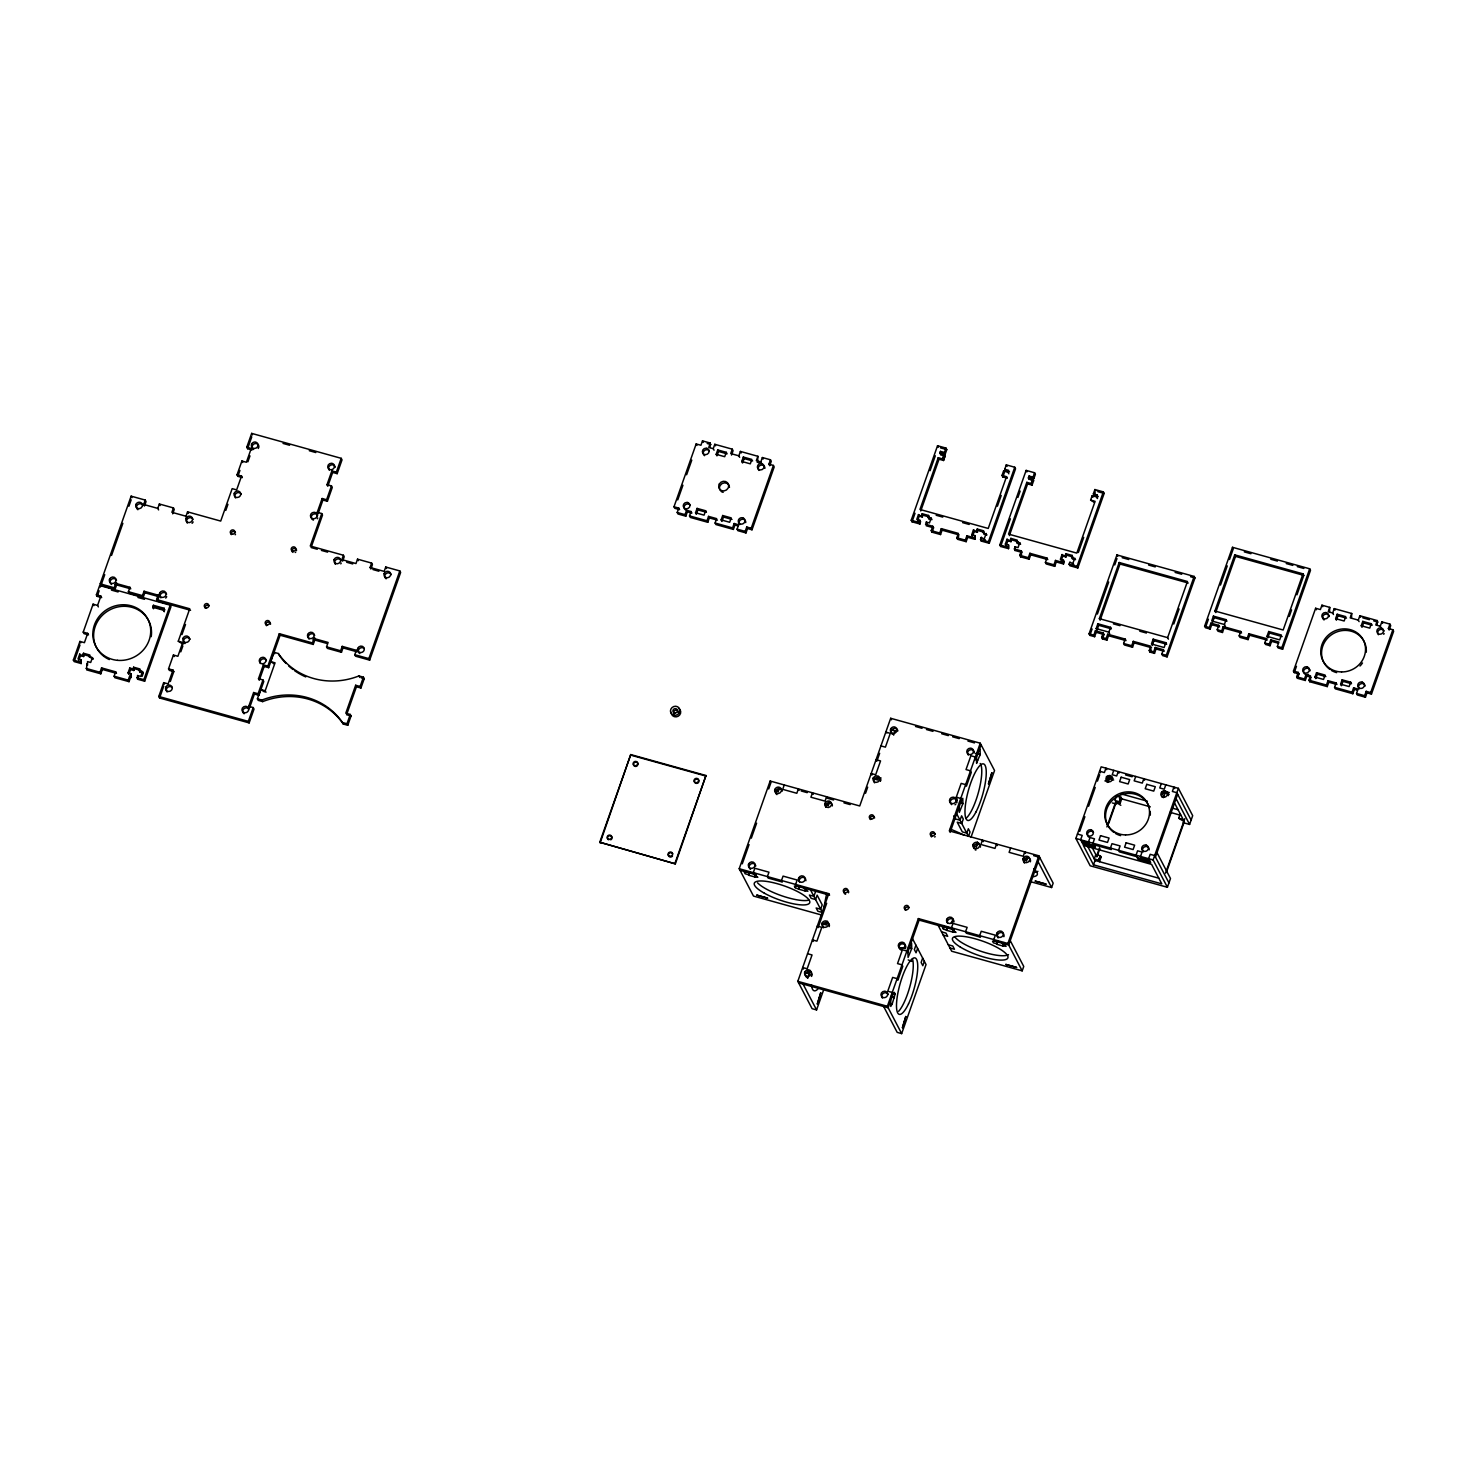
<?xml version="1.0" encoding="UTF-8"?>
<svg xmlns="http://www.w3.org/2000/svg" width="1467" height="1467" viewBox="0 0 1467 1467"><rect width="100%" height="100%" fill="white"/><g stroke="black" fill="none" stroke-linecap="round" stroke-linejoin="round"><path stroke-width="1.5" d="M956.759 802.889L956.961 802.064A3.411 3.172 -27.6 0 0 954.797 798.837L953.935 798.69A3.411 3.172 -27.6 0 0 951.661 804.649M1003.886 936.679L1004.088 935.854A3.411 3.172 -27.6 0 0 997.597 934.754L997.413 935.579A3.411 3.172 -27.6 0 0 998.147 937.908M1030.311 861.826L1030.494 861.074A3.411 3.172 -27.6 0 0 1028.33 857.865L1027.487 857.718A3.411 3.172 -27.6 0 0 1024.003 859.974L1023.801 860.817A3.411 3.172 -27.6 0 0 1024.553 863.128M1008.838 473.823L1008.049 472.301L1003.575 471.054L1002.016 475.436L1006.509 476.683L988.226 528.45L919.956 509.452L938.238 457.686L939.027 459.208L943.464 460.455L942.713 458.933L944.216 454.55L939.779 453.303L940.457 451.378L944.455 452.478L945.243 454L946.783 449.617L945.995 448.095L937.541 445.748L911.209 520.272L912.016 521.794L919.956 524.012L919.937 520.29L916.765 519.41L918.47 514.587L922.431 516.989L922.248 513.725L921.643 515.467M1073.844 564.428L1069.865 562.026L1069.095 564.208L1069.883 565.73L1077.823 567.949L1104.156 493.407L1103.349 491.885L1094.895 489.538L1093.337 493.921L1097.334 495.021L1097.444 498.487L1096.638 496.965L1092.163 495.718L1090.623 500.1L1095.097 501.347L1076.815 553.114L1008.544 534.116L1026.827 482.35L1027.615 483.872L1032.071 485.1L1031.301 483.597L1032.823 479.196L1028.385 477.967L1029.064 476.023L1033.043 477.142L1033.832 478.664L1035.39 474.281L1034.583 472.759L1026.13 470.394L999.816 544.935L1000.604 546.457L1008.544 548.658L1008.526 544.954L1005.353 544.074L1007.059 539.233L1011.02 541.635L1010.855 538.371L1010.231 540.113M82.886 654.997L83.491 653.255L83.674 656.519L79.713 654.117L78.008 658.94L81.18 659.838L81.198 663.542L74.139 661.58L73.35 660.058L79.933 641.427L84.408 642.674L87.69 633.359L83.216 632.112L93.081 604.166L97.574 605.413L98.362 606.916M96.382 594.85L100.856 596.097L101.645 597.601L97.17 596.354L96.382 594.85L99.664 585.516L170.19 605.156L170.979 606.678L144.665 681.201L137.623 679.239L137.605 675.535L140.777 676.415L142.482 671.574L139.31 670.694L139.915 668.952L133.57 667.192L133.754 670.456L133.57 667.192M115.068 589.294L114.279 587.772L115.82 583.389L116.627 584.911L115.068 589.294L100.966 585.37L100.178 583.848L131.131 496.158L145.233 500.082L146.04 501.604L144.481 505.987L143.693 504.465L145.233 500.082M74.872 659.508L79.988 645.022M97.17 596.354L99.151 590.779M100.966 585.37L104.744 574.661M111.547 555.425L122.861 523.334M128.913 506.225L131.168 499.807M97.574 605.413L100.856 596.097M78.796 660.462L80.502 655.639L79.713 654.117M81.198 663.542L81.18 659.838M87.543 665.303L87.525 661.599L90.697 662.479L92.403 657.638L89.23 656.758L89.854 655.015L83.491 653.255M100.801 673.811L100.013 672.289L101.553 667.907L102.36 669.429L100.801 673.811L86.7 669.887L86.755 663.781M143.289 597.142L142.482 595.62L144.041 591.238L144.83 592.76L143.289 597.142L129.188 593.218L128.381 591.696L129.94 587.313L115.82 583.389M158.601 509.911L157.794 508.389L159.353 504.006L173.454 507.93L174.243 509.452L172.703 513.835M173.454 507.93L171.896 512.313L186.016 516.237L186.804 517.759M129.023 681.66L128.216 680.138L129.774 675.755L130.563 677.277L129.023 681.66L114.903 677.736L114.114 676.214L115.673 671.831L101.553 667.907M129.774 668.053L130.581 669.575L128.876 674.398L128.069 672.876L129.774 668.053L132.965 668.934M152.733 607.228L153.412 605.303L164.176 608.292L164.286 611.739L163.479 610.217L152.733 607.228L153.522 608.75L153.412 605.303M190.545 610.29L157.391 601.067L156.602 599.545L158.143 595.162L144.041 591.238M186.016 516.237L187.556 511.855L220.71 521.078L232.171 488.639L236.645 489.886L241.523 476.078L237.031 474.831L241.908 461.005L246.401 462.252L251.26 448.444L246.786 447.197L251.664 433.388L341.224 458.327L342.031 459.849L337.153 473.658L332.679 472.411L331.872 470.889L326.994 484.697L327.801 486.219L332.679 472.411M131.241 673.756L131.278 677.479L131.241 673.756L128.069 672.876M157.391 601.067L158.931 596.684L158.143 595.162M137.623 679.239L137.605 675.535M142.134 676.324L143.271 673.096L140.099 672.216L140.722 670.474L134.359 668.714M163.479 610.217L164.176 608.292M144.665 681.201L143.876 679.679L170.19 605.156M267.856 666.146L279.317 633.689L280.105 635.211L268.644 667.668L267.856 666.146L263.363 664.899L258.504 678.708L262.978 679.955L263.767 681.477L258.889 695.285L258.1 693.763L253.626 692.516L248.748 706.324L253.223 707.571L254.011 709.093L249.133 722.901L159.573 697.98L158.784 696.458L163.662 682.65L168.137 683.897L173.014 670.089L168.54 668.842L173.399 655.034L177.892 656.281L182.77 642.473L178.277 641.226L189.738 608.768L156.602 599.545M159.573 697.98L163.754 686.134M181.945 634.624L185.52 624.484M225.79 510.424L227.935 504.355M241.523 476.078L242.312 477.582L237.837 476.335L239.928 470.43M252.067 449.966L247.593 448.719L251.756 436.891M170.319 681.477L173.803 671.611L173.014 670.089M180.771 651.88L182.862 645.957M247.886 461.812L249.977 455.889M322.135 498.505L322.923 500.027L318.046 513.835L317.257 512.313L322.135 498.505L326.609 499.752L327.398 501.274L332.275 487.466L331.487 485.944L326.994 484.697M253.626 692.516L254.414 694.038L249.537 707.846L248.748 706.324M263.363 664.899L264.17 666.421L259.292 680.23L258.504 678.708M249.133 722.901L248.345 721.379L253.223 707.571M258.1 693.763L262.978 679.955M317.257 512.313L321.731 513.56L310.27 546.017L343.425 555.241L344.213 556.745L342.673 561.127L341.866 559.624L343.425 555.241M326.609 499.752L331.487 485.944M337.153 473.658L336.365 472.136L341.224 458.327M274.347 663.928L270.57 661.58L273.852 652.265L278.327 653.512A69.352 64.786 -27.6 0 0 358.938 675.939L363.431 677.186L364.219 678.708L360.919 688.023L360.13 686.501L355.656 685.254L345.79 713.2L350.265 714.447L351.053 715.969L347.771 725.285L343.296 724.038A69.352 64.786 -27.6 0 0 262.685 701.611L258.21 700.364L257.403 698.842L260.704 689.527L265.179 690.774L265.967 692.296M311.774 545.504L322.52 515.082L321.731 513.56M265.179 690.774L275.044 662.827L270.57 661.58M314.011 638.53L314.8 640.052L313.241 644.435L312.453 642.913L314.011 638.53L328.113 642.454L326.554 646.837L327.361 648.359L341.463 652.283L343.003 647.901L342.214 646.379L340.674 650.78L341.463 652.283M371.628 563.09L370.087 567.472L370.876 568.994L372.416 564.612L371.628 563.09L357.526 559.165L355.968 563.548L341.866 559.624M370.087 567.472L384.189 571.397L385.729 567.014L399.831 570.938L400.638 572.46L369.666 660.132L355.564 656.207L354.776 654.704L356.316 650.303L342.214 646.379M355.656 685.254L356.444 686.776L346.579 714.722L351.053 715.969M369.666 660.132L368.877 658.628L399.831 570.938M347.771 725.285L346.982 723.763L350.265 714.447M360.13 686.501L363.431 677.186M673.995 506.775L678.763 508.095L679.551 509.617L674.783 508.297L673.995 506.775L696.165 443.933L700.933 445.271L702.491 440.889L710.303 443.052L710.065 447.508M677.736 499.917L682.925 485.247M686.611 474.776L691.782 460.125M685.822 516.182L685.034 514.66L686.574 510.278L687.363 511.8L685.822 516.182L678.011 514L677.204 512.478L678.763 508.095M710.303 443.052L708.763 447.453L713.237 448.682L714.044 450.204M707.791 522.289L707.002 520.767L708.543 516.384L709.331 517.906L707.791 522.289L690.297 517.429L689.508 515.907L691.049 511.525L686.574 510.278M713.237 448.682L714.796 444.299L732.271 449.177L733.078 450.699L731.52 455.082M697.87 509.911L696.33 514.294L695.541 512.772L697.082 508.389L705.609 510.754L706.416 512.276L697.87 509.911L697.082 508.389M718.518 451.451L716.96 455.834L716.171 454.33L717.711 449.929L726.257 452.313L727.045 453.835L718.518 451.451L717.711 449.929M705.609 510.754L704.068 515.137L695.541 512.772M726.257 452.313L724.698 456.695L716.171 454.33M732.271 449.177L730.731 453.56L738.836 455.815L739.643 457.337M599.765 842.26L630.737 754.57L705.975 775.511L675.352 863.861L599.765 842.26L675.352 863.861M600.131 842.92L630.737 754.57M733.39 529.422L732.601 527.9L734.142 523.517L734.949 525.039L733.39 529.422L715.896 524.544L715.107 523.022L716.648 518.64L708.543 516.384M738.836 455.815L740.395 451.433L757.889 456.292L757.65 460.748M721.141 519.886L722.681 515.504L731.208 517.888L729.667 522.27L721.141 519.886L721.929 521.408L723.469 517.026L722.681 515.504M741.77 461.445L743.329 457.062L751.856 459.428L750.297 463.829L741.77 461.445L742.559 462.967L744.117 458.584L743.329 457.062M757.889 456.292L756.33 460.675L760.805 461.922L761.611 463.444M745.988 532.924L745.181 531.402L746.74 527.02L747.528 528.542L745.988 532.924L737.864 530.669L737.076 529.147L738.616 524.764L734.142 523.517M760.805 461.922L762.363 457.539L770.468 459.794L771.257 461.316L769.717 465.699L768.928 464.177L770.468 459.794M773.402 465.424L774.191 466.946L752.003 529.789L751.214 528.267L773.402 465.424L768.928 464.177M675.003 863.183L705.975 775.511M821.813 915.078L753.488 896.062L739.203 868.721L770.157 781.031L859.735 805.97L890.689 718.28L980.249 743.201L994.553 770.542L970.934 837.437M742.265 863.825L749.05 844.589M751.324 838.17L756.605 823.189M768.69 788.971L770.964 782.553L770.157 781.031M756.018 874.094L754.973 877.009L748.628 875.249L749.344 871.71M779.087 789.026L778.042 791.942L778.757 788.421M748.628 875.249L749.674 872.315M784.258 784.955L782.718 789.356L796.819 793.28L798.378 788.898L799.167 790.401M754.973 877.009L755.688 873.488M912.016 521.794L915.023 513.285M930.06 470.687L935.323 455.779M920.744 510.974L939.027 459.208M940.457 451.378L940.585 454.825L945.06 456.072L943.501 460.455L942.676 458.933L938.238 457.686M918.47 514.587L919.259 516.091L917.553 520.932L920.726 521.812M919.956 524.012L919.937 520.29M944.455 452.478L945.995 448.095M942.676 458.933L944.216 454.55L945.023 456.054L943.464 460.455M826.581 796.746L825.041 801.129L810.921 797.204L812.48 792.822L813.268 794.325M806.08 888.03L805.053 890.946L798.708 889.185L795.224 887.7L796.251 884.766M940.549 534.556L939.742 533.034L941.301 528.652L942.089 530.174L940.549 534.556L932.003 532.173L933.562 527.79L926.3 525.773L926.282 522.069L929.455 522.949L931.16 518.108L927.988 517.228L928.611 515.485L922.248 513.725M798.396 888.58L799.423 885.646M829.662 801.495L828.122 805.878L828.837 802.357M931.16 518.108L931.948 519.63L928.776 518.75L928.611 515.485M798.708 889.185L799.735 886.251M932.003 532.173L931.215 530.651L932.755 526.268L925.512 524.251M815.432 891.936L813.892 896.319L809.417 895.072L811.104 898.299L815.579 899.546L817.137 895.163L822.198 904.846L820.64 909.228L816.165 908L817.852 911.227L822.327 912.456L810.518 889.864M823.427 990.5L816.569 1009.919L812.095 1008.673L797.81 981.331L828.763 893.66L739.203 868.721M818.824 925.585L826.691 903.287M865.53 793.28L867.675 787.192M877.559 759.246L879.65 753.341M886.857 732.913L885.811 732.088L890.286 733.335L885.408 747.143L880.933 745.896M966.148 541.671L965.341 540.149L966.9 535.767L967.688 537.289L966.148 541.671L957.603 539.306L956.814 537.784L958.373 533.401L941.301 528.652M957.603 539.306L958.648 536.372M807.95 970.292L808.097 971.741M807.84 978.159L810.077 970.31M822.125 923.752L826.599 924.999L827.388 921.294M873.323 778.757L877.798 780.004L878.586 776.3M893.641 735.132L895.108 730.988L891.808 729.557M973.465 529.88L974.253 531.402L972.548 536.244L971.759 534.721L973.465 529.88L977.425 532.283L977.242 529.019L976.637 530.761M974.932 535.602L974.95 539.306L974.932 535.602L971.759 534.721M1009.534 471.897L1005.537 470.779L1004.748 469.257L1006.289 464.874L1014.761 467.24L1015.549 468.762L989.235 543.285L981.295 541.085L980.506 539.563L981.276 537.362L985.237 539.764M982.982 532.539L986.943 534.942L983.77 534.061L983.605 530.797L977.242 529.019M1006.509 476.683L1007.297 478.205L1002.823 476.958L1004.363 472.576L1003.575 471.054M981.295 541.085L981.276 537.362M984.449 538.242L986.154 533.42M1008.049 472.301L1008.728 470.375L1004.748 469.257M997.395 506.243L1001.209 495.461M989.235 543.285L988.446 541.763L1014.761 467.24M1000.604 546.457L1010.378 518.768M1017.896 497.478L1020.152 491.078M1009.351 535.62L1027.615 483.872M1029.064 476.023L1029.174 479.489L1028.385 477.967M1007.059 539.233L1007.847 540.755L1006.142 545.596L1005.353 544.074M1008.544 548.658L1008.526 544.954M1033.043 477.142L1034.583 472.759M1031.264 483.578L1032.823 479.196L1033.612 480.718L1032.071 485.1L1031.264 483.578L1026.827 482.35M1014.1 548.915L1021.362 550.932L1022.151 552.454L1014.889 550.437L1014.871 546.714L1018.043 547.594L1019.748 542.772L1016.576 541.891L1017.199 540.149L1010.855 538.371M1014.889 550.437L1014.871 546.714M1019.748 542.772L1020.555 544.294L1017.383 543.395L1017.988 541.653L1011.643 539.893M1029.137 559.202L1028.349 557.68L1029.889 553.297L1030.678 554.819L1029.137 559.202L1020.61 556.837L1019.803 555.315L1021.362 550.932M1020.61 556.837L1021.637 553.903M957.217 800.157L956.282 797.186L961.16 783.378L965.634 784.625L966.423 786.147L971.301 772.339L970.512 770.817L966.019 769.57L970.897 755.762L975.39 757.009L976.178 758.531L981.056 744.723M912.547 938.733L926.044 964.553L901.655 1033.612L887.37 1006.27L918.342 918.58L1007.902 943.501L1022.187 970.842L1023.746 966.46L1010.25 940.64M980.249 743.201L949.296 830.89L1038.856 855.811L1053.159 883.152L1051.601 887.535L1029.559 881.41M918.342 918.58L919.131 920.102L907.67 952.541L906.881 951.019L902.388 949.791L897.529 963.599L902.003 964.846L902.792 966.35L897.914 980.158L897.126 978.654L892.651 977.407L887.773 991.215L892.248 992.462L893.036 993.966L888.158 1007.774L798.598 982.853M950.084 832.412L961.545 799.955L960.757 798.433L956.282 797.186M1054.736 566.335L1053.948 564.813L1055.488 560.431L1056.277 561.953L1054.736 566.335L1046.209 563.951L1045.403 562.429L1046.961 558.047L1029.889 553.297M889.204 1003.08L892.193 1003.923L895.163 993.984L894.283 992.315L892.798 994.663M907.908 951.863L908.091 957.401L911.704 948.672L911.594 943.299L910.108 945.647M959.106 806.868L959.29 812.406L962.884 803.678L962.792 798.305L961.307 800.652M974.711 759.448L977.7 760.273L976.6 763.39L976.417 757.834M977.7 760.273L980.194 754.661L980.103 749.27L978.617 751.617M915.921 945.188L914.363 949.571L916.05 952.798L917.608 948.416M1065.225 555.425L1065.849 553.682L1066.014 556.947L1062.053 554.544L1060.348 559.367L1063.52 560.247L1063.538 563.97L1056.277 561.953M1062.053 554.544L1062.841 556.066L1061.136 560.889L1064.308 561.769M922.67 958.098L921.129 962.48L922.816 965.708L924.357 961.325M1063.538 563.97L1063.52 560.247M1071.57 557.185L1075.549 559.587L1072.377 558.707L1072.194 555.443L1065.849 553.682M1098.123 496.543L1094.144 495.443L1095.171 492.509M1072.377 558.707L1072.194 555.443M954.192 929.234L953.165 932.168L946.802 930.39L943.318 928.904L944.345 925.989M1073.037 562.906L1074.743 558.065M1096.638 496.965L1097.334 495.021M1078.373 552.472L1083.71 537.38M946.49 929.785L947.517 926.869M977.774 842.7L976.215 847.101L977.462 842.113M946.802 930.39L947.847 927.474M1077.823 567.949L1077.035 566.427L1103.349 491.885M953.165 932.168L953.88 928.629M1010.653 847.963L1009.113 852.345L1023.214 856.27L1024.755 851.887L1025.543 853.409M1094.639 636.696L1093.832 635.174L1095.391 630.792L1096.179 632.314L1094.639 636.696L1089.871 635.376L1089.064 633.854L1116.937 554.929L1194.156 576.421L1194.963 577.943L1167.09 656.868L1162.616 655.621L1161.827 654.099L1163.368 649.716L1155.263 647.46L1153.704 651.843L1154.511 653.365L1156.051 648.982L1155.263 647.46M1089.871 635.376L1092.126 628.976M1097.389 614.05L1108.685 582.051M1114.718 564.997L1116.974 558.597M1119.193 562.503L1119.981 564.025L1100.158 620.174L1099.351 618.652L1119.193 562.503L1187.445 581.5L1167.622 637.65L1168.429 639.172M1098.655 625.29L1096.949 630.132L1096.161 628.61L1097.866 623.768L1110.556 627.308L1111.363 628.83L1098.655 625.29L1097.866 623.768M1106.925 640.125L1106.136 638.603L1107.695 634.221L1108.484 635.743L1106.925 640.125L1102.451 638.878L1101.662 637.356L1103.202 632.974L1095.391 630.792M1102.451 638.878L1104.009 634.496L1103.202 632.974M1004.253 943.171L1003.226 946.105L996.882 944.326L997.597 940.805M1027.322 858.103L1026.295 861.019L1027.01 857.498M996.882 944.326L997.908 941.411M1109.657 633.652L1108.85 632.149L1110.556 627.308M1003.226 946.105L1003.941 942.566M1007.902 943.501L1038.856 855.811M1132.542 647.24L1131.735 645.737L1133.294 641.354L1134.083 642.858L1132.542 647.24L1124.419 644.985L1123.63 643.481L1125.171 639.08L1107.695 634.221M1157.005 852.694L1170.501 878.513L1167.402 887.278L1090.183 865.787L1075.879 838.446L1101.167 766.838L1178.386 788.329L1192.689 815.67L1189.59 824.436L1183.246 822.675M1079.712 831.386L1084.883 816.734M1088.587 806.263L1095.226 787.412M1097.444 781.122L1099.663 774.851M1154.511 653.365L1150.018 652.118L1149.229 650.596L1150.77 646.213L1133.294 641.354M1153.154 639.154L1151.448 643.995L1164.138 647.534L1165.843 642.693L1153.154 639.154L1153.942 640.676L1166.65 644.215L1165.843 642.693M1152.237 645.517L1153.942 640.676M1150.018 652.118L1151.063 649.203M1082.719 843.727L1081.839 842.058L1094.529 845.579L1095.409 847.248L1082.719 843.727L1083.746 840.793M1107.842 776.428L1107.2 780.096L1108.227 777.18M1108.08 781.783L1109.62 777.4L1108.08 781.783A3.411 3.172 -27.6 0 1 1109.51 775.475L1110.372 775.621A3.411 3.172 -27.6 0 1 1108.85 781.929L1104.908 780.884M1113.746 770.34L1112.206 774.741L1116.68 775.97L1118.239 771.587L1119.028 773.109M1173.765 624.043L1179.101 608.933M1095.812 854.546L1094.272 858.947L1098.71 860.175L1099.535 861.697L1101.039 857.315L1100.287 855.793L1095.812 854.546L1091.65 846.587M1167.09 656.868L1166.302 655.346L1194.156 576.421M1093.502 864.833L1083.343 845.395L1151.613 864.393L1161.772 883.849L1093.502 864.833L1095.06 860.451L1158.93 878.238M1096.546 856.27L1099.498 847.889M1106.888 826.948L1115.764 801.807M1096.894 856.93L1099.847 848.568M1108.722 823.427L1115.378 804.576M1100.287 855.793L1098.71 860.175L1100.287 855.793L1101.039 857.315M1120.935 797.351L1119.339 801.734L1120.183 803.256L1121.687 798.855L1120.935 797.351L1116.442 796.104L1114.902 800.487L1119.339 801.734L1120.935 797.351L1121.687 798.855M1135.715 776.465L1134.174 780.847L1142.28 783.103L1143.838 778.72L1144.627 780.242M1210.183 629.05L1209.376 627.546L1210.935 623.145L1211.724 624.667L1210.183 629.05L1205.416 627.729L1204.609 626.207L1232.482 547.301L1309.701 568.793L1310.508 570.296L1282.635 649.221L1278.16 647.974L1277.354 646.452L1278.912 642.069L1270.807 639.814L1269.248 644.196L1270.037 645.718L1271.596 641.336L1270.807 639.814M1206.167 625.602L1208.423 619.202M1220.471 585.076L1227.256 565.877M1229.511 559.477L1233.27 548.805L1232.482 547.301M1234.737 554.856L1235.526 556.378L1215.703 612.528L1214.896 611.005L1234.737 554.856L1302.989 573.854L1303.796 575.376L1296.938 594.813M1213.411 616.122L1214.199 617.644L1226.907 621.183L1226.1 619.661L1213.411 616.122L1211.705 620.963L1224.395 624.502L1225.202 626.006M1212.494 622.485L1214.199 617.644M1161.314 783.58L1159.774 787.962L1164.248 789.209L1165.807 784.827M1222.469 632.479L1221.681 630.957L1223.24 626.574L1224.028 628.096L1222.469 632.479L1217.995 631.232L1217.207 629.71L1218.747 625.327L1210.935 623.145M1163.753 791.025L1161.791 794.656M1163.001 797.094A3.411 3.172 -27.6 0 1 1164.505 790.786L1165.366 790.933A3.411 3.172 -27.6 0 1 1163.844 797.241L1164.615 792.693L1169.162 794.472M1163.386 797.681L1164.926 793.299M1224.395 624.502L1226.1 619.661M1167.402 887.278L1153.117 859.937L1178.386 788.329M1155.446 857.076L1177.634 794.234M1248.069 639.612L1247.28 638.09L1248.839 633.707L1249.627 635.229L1248.069 639.612L1239.963 637.356L1239.175 635.834L1240.715 631.452L1223.24 626.574M1184.309 821.685L1178.698 818.238L1180.238 813.855M1165.55 873.177L1184.768 818.714M1166.632 871.746L1184.382 821.483M1266.993 636.348L1268.698 631.507L1281.388 635.046L1279.682 639.887L1266.993 636.348L1267.781 637.87L1269.487 633.029L1268.698 631.507M1270.037 645.718L1265.563 644.471L1264.774 642.949L1266.314 638.567L1248.839 633.707M1302.989 573.854L1283.167 630.003L1214.896 611.005M1289.31 616.397L1291.583 609.924M1282.635 649.221L1281.846 647.699L1309.701 568.793M1305.282 680.486L1304.493 678.964L1306.033 674.582L1306.822 676.104L1305.282 680.486L1297.451 678.304L1299.01 673.921L1294.242 672.601L1293.454 671.079L1315.624 608.255L1320.392 609.575L1321.95 605.193L1329.762 607.375L1329.524 611.812M1294.242 672.601L1296.461 666.311M1297.451 678.304L1296.663 676.782L1298.222 672.399L1293.454 671.079M1329.762 607.375L1328.222 611.757L1332.696 613.004L1333.485 614.508M1327.25 686.593L1326.461 685.071L1328.002 680.688L1328.79 682.21L1327.25 686.593L1309.756 681.733L1308.967 680.211L1310.508 675.829L1306.033 674.582M1332.696 613.004L1334.255 608.622L1351.73 613.481L1351.492 617.919M1309.756 681.733L1310.783 678.799M1314.982 677.076L1316.541 672.693L1325.068 675.058L1323.527 679.441L1314.982 677.076L1315.789 678.598L1317.329 674.215L1316.541 672.693M1335.63 618.634L1337.171 614.251L1345.716 616.617L1344.157 620.999L1335.63 618.634L1336.419 620.156L1337.977 615.755L1337.171 614.251M1351.73 613.481L1350.19 617.864L1358.295 620.119L1359.084 621.641M1352.849 693.726L1352.061 692.204L1353.601 687.821L1354.389 689.343L1352.849 693.726L1335.355 688.848L1334.567 687.345L1336.107 682.944L1328.002 680.688M1358.295 620.119L1359.854 615.737L1377.33 620.596L1377.091 625.052M1342.928 681.33L1341.388 685.712L1340.6 684.19L1342.14 679.808L1350.667 682.192L1351.474 683.714L1342.928 681.33L1342.14 679.808M1363.577 622.888L1362.018 627.271L1361.229 625.749L1362.77 621.366L1371.315 623.75L1372.103 625.254L1363.577 622.888L1362.77 621.366M1350.667 682.192L1349.127 686.574L1340.6 684.19M1371.315 623.75L1369.756 628.133L1361.229 625.749M1377.33 620.596L1375.789 624.997L1380.264 626.244L1381.052 627.748M1365.447 697.228L1364.64 695.706L1366.199 691.324L1366.987 692.846L1365.447 697.228L1357.323 694.973L1356.535 693.451L1358.075 689.068L1353.601 687.821M1380.264 626.244L1381.822 621.843L1389.927 624.117L1390.716 625.62L1389.176 630.003L1388.369 628.499L1389.927 624.117M1392.861 629.746L1393.65 631.25L1371.462 694.093L1370.673 692.571L1392.861 629.746L1388.369 628.499M940.439 447.857L946.783 449.617M1097.793 491.647L1104.156 493.407M941.264 452.9L945.243 454M1029.852 477.545L1033.832 478.664M1030.659 479.892L1033.648 480.736M1094.4 502.447L1090.623 500.1M1244.309 551.885L1250.929 553.719M1270.789 559.257L1277.409 561.091M1286.229 563.548L1292.849 565.4M1297.268 566.61L1303.888 568.462M1235.526 556.378L1303.796 575.376M1362.825 617.864L1369.389 619.697M1373.754 620.908L1378.136 622.118M1337.977 615.755L1346.504 618.139M1122.145 557.68L1128.765 559.532M1148.624 565.052L1155.244 566.904M1175.104 572.423L1181.724 574.257M1190.544 576.714L1194.963 577.943M707.186 443.492L711.11 444.574M744.117 458.584L752.644 460.95M757.119 462.197L760.108 463.04M1119.981 564.025L1188.252 583.022M936.166 515.265L942.768 517.099M962.59 522.619L969.192 524.452M923.055 515.247L929.4 517.007M978.049 530.541L984.394 532.301M1066.637 555.204L1072.982 556.965M919.259 516.091L922.431 516.989M974.253 531.402L977.425 532.283M1007.847 540.755L1011.02 541.635M1062.841 556.066L1066.014 556.947M911.209 520.272L919.167 522.49M966.9 535.767L974.161 537.784M980.506 539.563L988.446 541.763M999.816 544.935L1007.756 547.136M1055.488 560.431L1062.75 562.448M1069.095 564.208L1077.035 566.427M942.089 530.174L959.161 534.923M967.688 537.289L974.95 539.306M1030.678 554.819L1047.75 559.569L1046.961 558.047M931.215 530.651L939.742 533.034M956.814 537.784L965.341 540.149M1019.803 555.315L1028.349 557.68M1045.403 562.429L1053.948 564.813M1269.487 633.029L1282.176 636.568M1211.724 624.667L1219.554 626.849L1218.747 625.327M1224.028 628.096L1241.522 632.955L1240.715 631.452M1249.627 635.229L1267.121 640.089L1266.314 638.567M1271.596 641.336L1277.684 643.023M1204.609 626.207L1209.376 627.546M1217.207 629.71L1221.681 630.957M1239.175 635.834L1247.28 638.09M1264.774 642.949L1269.248 644.196M1277.354 646.452L1281.846 647.699M1317.329 674.215L1325.875 676.58M1366.199 691.324L1370.673 692.571M1306.822 676.104L1311.315 677.351M1328.79 682.21L1336.914 684.466L1336.107 682.944M1354.389 689.343L1357.378 690.168M1366.987 692.846L1371.462 694.093M1099.351 618.652L1167.622 637.65M1113.361 623.842L1119.981 625.675M1139.786 631.195L1146.405 633.029M723.469 517.026L732.015 519.41M1296.663 676.782L1304.493 678.964M1308.967 680.211L1326.461 685.071M1334.567 687.345L1352.061 692.204M1356.535 693.451L1364.64 695.706M746.74 527.02L751.214 528.267M687.363 511.8L691.856 513.047L691.049 511.525M709.331 517.906L717.455 520.162M734.949 525.039L737.919 525.864M747.528 528.542L752.003 529.789M1096.161 628.61L1108.85 632.149M677.204 512.478L685.034 514.66M689.508 515.907L707.002 520.767M715.107 523.022L732.601 527.9M737.076 529.147L745.181 531.402M1096.179 632.314L1104.009 634.496M1108.484 635.743L1125.978 640.602L1125.171 639.08M1134.083 642.858L1151.577 647.736M1156.051 648.982L1164.156 651.238L1163.368 649.716M1089.064 633.854L1093.832 635.174M1101.662 637.356L1106.136 638.603M1123.63 643.481L1131.735 645.737M1149.229 650.596L1153.704 651.843M1161.827 654.099L1166.302 655.346M283.039 443.419L289.604 445.253M309.262 450.717L315.808 452.551M331.872 470.889L336.365 472.136M322.923 500.027L327.398 501.274M311.059 547.521L317.275 549.263M321.42 550.418L327.636 552.142M1125.592 774.943L1132.139 776.758M143.693 504.465L157.794 508.389M346.689 562.264L352.74 563.933M372.893 569.544L378.926 571.231M1165.091 791.391L1169.327 792.583M1106.448 776.501L1112.793 778.28M1161.736 791.887L1168.08 793.665M1109.272 778.794L1113.673 780.022M915.518 726.477L922.065 728.31M926.429 729.521L932.994 731.355M941.722 733.775L948.287 735.609M952.651 736.819L959.198 738.635M967.945 741.073L974.491 742.907M976.894 753.231L979.883 754.056M890.634 729.741L895.108 730.988M975.72 753.415L980.194 754.661M1120.99 793.849L1147.414 801.202M1171.638 807.95L1178.258 809.784M1119.449 798.231L1150.275 806.813M1170.098 812.333L1181.1 815.395M1178.698 818.238L1183.172 819.485L1174.829 803.549M1120.183 803.256L1115.69 802.009L1120.825 805.31M1112.353 802.962L1116.589 804.136M1077.438 834.063L1082.206 835.383L1080.647 839.766L1081.436 841.288L1089.266 843.47L1088.477 841.948L1090.018 837.565L1094.492 838.812L1092.952 843.195L1093.74 844.717L1111.234 849.576L1110.446 848.054L1111.986 843.672L1120.091 845.927L1118.551 850.31L1119.339 851.832L1136.833 856.71L1136.045 855.188L1137.585 850.805L1142.059 852.052L1140.519 856.435L1141.308 857.957L1149.431 860.212L1148.624 858.69L1150.183 854.307L1154.657 855.554L1168.942 882.896M873.012 778.152L877.486 779.399M959.583 802.247L962.572 803.091M959.913 802.852L962.884 803.678M1075.879 838.446L1153.117 859.937M116.627 584.911L130.728 588.835L129.94 587.313M144.83 592.76L158.931 596.684M314.8 640.052L326.884 643.426M343.003 647.901L357.104 651.825L356.316 650.303M100.178 583.848L114.279 587.772M128.381 591.696L142.482 595.62M279.317 633.689L312.453 642.913M326.554 646.837L340.674 650.78M354.776 654.704L368.877 658.628M280.105 635.211L313.241 644.435M111.474 590.119L118.094 591.953M137.935 597.472L144.536 599.306M154.218 606.825L164.964 609.814M801.184 790.97L807.217 792.657M827.37 798.25L833.586 799.992M843.947 802.871L850.163 804.594M1033.612 855.646L1039.663 857.333L1008.691 945.023L994.589 941.099L993.801 939.577L995.341 935.194L981.24 931.27L979.681 935.653L980.488 937.175L966.386 933.25L965.579 931.728L967.138 927.346L953.037 923.421L951.478 927.804L952.266 929.326L919.131 920.102M1024.003 857.792L1025.103 858.745M774.558 790.456L777.73 791.336M824.637 804.393L827.81 805.273M972.731 845.597L975.903 846.496M1022.811 859.534L1025.983 860.432M361.23 677.882L364.219 678.708M631.085 755.23L706.324 776.171M356.444 686.776L360.919 688.023M182.055 643.573L178.277 641.226M264.17 666.421L268.644 667.668M264.482 691.874L260.704 689.527M173.803 671.611L169.328 670.364L168.54 668.842M254.414 694.038L258.889 695.285M257.403 698.842L261.878 700.089A69.352 64.786 -27.6 0 1 342.489 722.516L346.982 723.763M84.297 654.777L90.642 656.538M80.502 655.639L83.674 656.519M130.581 669.575L133.754 670.456M73.35 660.058L80.41 662.02M136.816 677.717L143.876 679.679M102.36 669.429L116.461 673.353L115.673 671.831M85.911 668.365L100.013 672.289M114.114 676.214L128.216 680.138M158.784 696.458L248.345 721.379M739.991 870.243L754.093 874.167L753.304 872.645L754.845 868.262L768.965 872.187L767.406 876.569L768.195 878.091L782.314 882.015L781.508 880.493L783.066 876.111L797.168 880.035L795.627 884.418L796.416 885.94L829.552 895.163L828.763 893.66M748.317 874.644L745.144 873.764L744.264 872.076L747.051 872.205M754.661 876.404L757.834 877.284L753.396 873.965M952.835 931.563L956.007 932.444L951.57 929.124M996.57 943.721L993.397 942.841L992.517 941.172L995.286 941.301M1002.915 945.5L1006.087 946.38L1001.649 943.061M941.539 931.857L946.013 933.104L947.7 936.331L943.226 935.084M948.287 944.766L952.78 946.013L954.467 949.241L949.974 947.994M1022.187 970.842L951.661 951.221L938.165 925.402M823.299 923.568L826.288 924.393M908.385 947.242L911.374 948.085M908.715 947.847L911.704 948.672M807.547 953.715L812.04 954.962L807.162 968.77L802.687 967.523L803.476 969.045M892.174 993.159L895.163 993.984M808.977 973.41L804.503 972.181L809.289 974.015M891.092 996.276L894.063 997.102M891.404 996.863L894.393 997.707M797.81 981.331L887.37 1006.27M901.655 1033.612L897.181 1032.365L883.684 1006.545M1381.822 621.843L1382.611 623.365M1359.854 615.737L1360.642 617.259M1334.255 608.622L1335.043 610.125M1321.95 605.193L1322.739 606.715M1315.624 608.255L1316.431 609.759M1298.222 672.399L1299.01 673.921M1094.895 489.538L1095.684 491.06M1093.337 493.921L1094.144 495.443M1092.163 495.718L1092.97 497.24M1116.937 554.929L1117.726 556.451M1026.13 470.394L1026.918 471.916M1006.289 464.874L1007.096 466.396M1174.7 788.604L1173.912 787.082L1172.371 791.465L1176.846 792.712L1191.131 820.053M1176.094 798.616L1189.59 824.436M1002.016 475.436L1002.823 476.958M1016.576 541.891L1017.383 543.395M937.541 445.748L938.33 447.27M1106.723 769.698L1105.935 768.176L1104.376 772.559L1099.608 771.22L1100.415 772.742M927.988 517.228L928.776 518.75M932.755 526.268L933.562 527.79M926.282 522.069L927.071 523.572M1086.919 844.9L1095.409 861.129M1038.104 861.716L1051.601 887.535M997.34 845.56L996.551 844.038L994.993 848.421L980.891 844.497L982.45 840.114L983.238 841.636M956.667 813.763L968.477 836.355L970.035 831.972L968.348 828.745L966.79 833.128L962.315 831.881L957.254 822.198L961.729 823.445L963.287 819.063L961.6 815.835L960.041 820.218L955.567 818.971L953.88 815.744M762.363 457.539L763.152 459.061M890.689 718.28L891.478 719.802M740.395 451.433L741.183 452.955M714.796 444.299L715.584 445.821M876.863 761.226L876.056 759.704L880.548 760.951L875.671 774.759L871.178 773.512L871.985 775.034M702.491 440.889L703.28 442.411M696.165 443.933L696.972 445.455M945.225 927.364L942.437 927.236L943.318 928.904M890.597 1000.879L890.781 1006.417L892.193 1003.923M803.458 887.902L807.914 891.221L805.053 890.946M797.113 886.141L794.344 886.013L795.224 887.7M818.109 927.621L817.302 926.099L821.795 927.346L816.917 941.154L812.425 939.907L813.231 941.429M803.072 984.1L816.569 1009.919M385.729 567.014L386.536 568.536M357.526 559.165L358.315 560.669M251.664 433.388L252.452 434.91M246.786 447.197L247.593 448.719M358.938 675.939L359.745 677.461M241.908 461.005L242.715 462.527M237.031 474.831L237.837 476.335M342.489 722.516L343.296 724.038M278.327 653.512L279.133 655.034A69.352 64.786 -27.6 0 0 286.083 663.451M273.852 652.265L274.659 653.787M187.556 511.855L188.344 513.377M159.353 504.006L160.141 505.528M261.878 700.089L262.685 701.611M131.131 496.158L131.938 497.68M182.77 642.473L183.558 643.995M173.399 655.034L174.206 656.556M163.662 682.65L164.451 684.172M99.664 585.516L100.453 587.038M142.482 671.574L143.271 673.096M139.31 670.694L140.099 672.216M93.081 604.166L93.888 605.669M87.69 633.359L88.497 634.881L84.004 633.634L83.216 632.112M92.403 657.638L93.191 659.16L89.23 656.758M79.933 641.427L80.722 642.949M678.598 708.378A4.804 4.493 -27.6 0 1 678.102 716.281A4.804 4.493 -27.6 0 1 671.263 712.302M674.233 713.824A2.311 2.145 -27.6 0 1 675.297 710.266A2.311 2.145 -27.6 0 1 678.249 712.394M266.499 625.712A2.311 2.145 -27.6 0 1 267.562 622.173A2.311 2.145 -27.6 0 1 270.515 624.282M205.288 608.292A2.311 2.145 -27.6 0 1 209.084 605.761M235.49 534.245A2.311 2.145 -27.6 0 1 235.215 534.758M231.291 534.63A2.311 2.145 -27.6 0 1 232.391 531.677A2.311 2.145 -27.6 0 1 235.417 532.576M292.96 552.417A2.311 2.145 -27.6 0 1 293.29 548.621A2.311 2.145 -27.6 0 1 296.517 550.62M295.711 552.142A2.311 2.145 -27.6 0 1 295.215 552.491M235.619 497.973A3.411 3.172 -27.6 0 1 234.867 495.644L235.068 494.819A3.411 3.172 -27.6 0 1 238.534 492.564L239.396 492.71A3.411 3.172 -27.6 0 1 241.266 494.287M258.247 448.499A3.411 3.172 -27.6 0 0 256.707 443.676L255.845 443.529A3.411 3.172 -27.6 0 0 252.379 445.803L252.177 446.628A3.411 3.172 -27.6 0 0 252.452 448.26M253.571 449.489A3.411 3.172 -27.6 0 1 252.929 448.939M335.209 467.313A3.411 3.172 -27.6 0 0 333.082 464.929L332.22 464.782A3.411 3.172 -27.6 0 0 329.305 470.21M317.734 517.998A3.411 3.172 -27.6 0 1 317.312 518.768M313.406 520.125A3.411 3.172 -27.6 0 1 314.91 513.817L315.772 513.963A3.411 3.172 -27.6 0 1 317.642 515.54M116.608 582.729A3.411 3.172 -27.6 0 1 116.205 583.481M115.6 584.123A3.411 3.172 -27.6 0 1 114.866 584.618M111.51 584.471A3.411 3.172 -27.6 0 1 110.887 583.939M110.41 583.243A3.411 3.172 -27.6 0 1 110.135 581.61L110.337 580.785A3.411 3.172 -27.6 0 1 116.535 580.254M166.688 596.647A3.411 3.172 -27.6 0 1 165.679 598.059M160.948 597.876A3.411 3.172 -27.6 0 1 160.215 595.547L160.398 594.722A3.411 3.172 -27.6 0 1 166.615 594.19M386.169 578.787A3.411 3.172 -27.6 0 1 384.776 575.926L384.977 575.101A3.411 3.172 -27.6 0 1 388.462 572.845L389.305 572.974A3.411 3.172 -27.6 0 1 391.194 574.569M341.188 563.09A3.411 3.172 -27.6 0 1 340.784 563.86M335.466 564.318A3.411 3.172 -27.6 0 1 334.714 561.989L334.916 561.164A3.411 3.172 -27.6 0 1 338.382 558.909L339.244 559.055A3.411 3.172 -27.6 0 1 341.114 560.632M359.763 653.567A3.411 3.172 -27.6 0 1 358.388 650.706L358.59 649.863A3.411 3.172 -27.6 0 1 364.311 648.652M314.8 637.87A3.411 3.172 -27.6 0 1 314.378 638.64M313.773 639.282A3.411 3.172 -27.6 0 1 313.039 639.759M309.06 639.099A3.411 3.172 -27.6 0 1 308.308 636.77L308.51 635.945A3.411 3.172 -27.6 0 1 314.708 635.413M260.337 663.524A3.411 3.172 -27.6 0 1 263.712 658.811L264.573 658.958A3.411 3.172 -27.6 0 1 266.444 660.535M167.11 691.984A3.411 3.172 -27.6 0 1 166.358 689.655L166.56 688.83A3.411 3.172 -27.6 0 1 170.025 686.574L170.887 686.721A3.411 3.172 -27.6 0 1 172.299 687.62M185.062 643.5A3.411 3.172 -27.6 0 1 183.668 640.639L183.87 639.814A3.411 3.172 -27.6 0 1 187.336 637.558L188.198 637.687A3.411 3.172 -27.6 0 1 190.068 639.282M137.916 509.709A3.411 3.172 -27.6 0 1 137.275 509.159M136.816 508.481A3.411 3.172 -27.6 0 1 136.541 506.848L136.743 506.005A3.411 3.172 -27.6 0 1 140.209 503.749L141.052 503.896A3.411 3.172 -27.6 0 1 142.941 505.473M193.094 521.885A3.411 3.172 -27.6 0 1 192.085 523.297M187.354 523.096A3.411 3.172 -27.6 0 1 186.602 520.767L186.804 519.941A3.411 3.172 -27.6 0 1 190.288 517.686L191.132 517.833A3.411 3.172 -27.6 0 1 193.002 519.41M244.127 713.787A3.411 3.172 -27.6 0 1 246.419 707.827L247.263 707.974A3.411 3.172 -27.6 0 1 248.675 708.873M1008.507 954.614A29.358 7.39 19.4 0 1 981.46 951.46A29.358 7.39 19.4 0 1 954.815 936.845M953.165 919.332A69.352 17.531 -74.4 0 1 951.294 922.743M1037.921 871.306A29.358 7.39 19.4 0 1 1035.079 872.26M1033.795 868.922A29.358 7.39 19.4 0 1 1033.52 876.643M908.22 959.913A69.352 17.457 19.4 0 1 911.667 961.398M904.717 948.104A69.352 17.457 19.4 0 1 898.996 947.535M904.424 943.574A69.352 17.457 19.4 0 1 900.555 943.153M817.999 988.868A29.358 7.427 -74.4 0 1 811.489 984.687M912.437 958.923A29.358 7.427 -74.4 0 1 910.182 985.421A29.358 7.427 -74.4 0 1 898.611 1011.313M823.886 908.073A69.352 17.531 -74.4 0 1 826.746 893.476M808.867 900.115A29.358 7.39 19.4 0 1 782.663 896.099A29.358 7.39 19.4 0 1 757.54 882.804M950.378 829.093A69.352 17.457 19.4 0 1 964.002 835.108M980.194 763.482A29.358 7.427 -74.4 0 1 978.856 790.768A29.358 7.427 -74.4 0 1 966.075 818.256M880.365 781.141A29.358 7.427 -74.4 0 1 880.86 777.712M844.13 892.651A2.311 2.145 -27.6 0 1 846.569 889.956A2.311 2.145 -27.6 0 1 848.513 892.78M845.597 894.247A2.311 2.145 -27.6 0 1 844.314 893.183M905.212 910.127A2.311 2.145 -27.6 0 1 909.008 907.596M870.316 819.521A2.311 2.145 -27.6 0 1 871.691 816.441A2.311 2.145 -27.6 0 1 874.607 817.981M935.139 836.593A2.311 2.145 -27.6 0 1 934.736 837.034M931.545 836.942A2.311 2.145 -27.6 0 1 932.058 833.659A2.311 2.145 -27.6 0 1 935.341 834.411M880.567 780.792A3.411 3.172 -27.6 0 0 878.421 777.583L877.559 777.437A3.411 3.172 -27.6 0 0 874.094 779.692L873.892 780.536A3.411 3.172 -27.6 0 0 874.644 782.846M897.859 730.933A3.411 3.172 -27.6 0 0 895.732 728.567L894.87 728.421A3.411 3.172 -27.6 0 0 891.404 730.676L891.202 731.501A3.411 3.172 -27.6 0 0 892.596 734.362M974.271 753.029A3.411 3.172 -27.6 0 0 972.108 749.82L971.246 749.674A3.411 3.172 -27.6 0 0 968.33 755.083M955.751 804.301A3.411 3.172 -27.6 0 1 954.999 804.778M755.817 865.933A3.411 3.172 -27.6 0 0 749.362 865.658L749.16 866.502A3.411 3.172 -27.6 0 0 750.536 869.363M805.915 880.713A3.411 3.172 -27.6 0 0 799.423 879.595L799.222 880.438A3.411 3.172 -27.6 0 0 799.515 882.07M980.414 847.137A3.411 3.172 -27.6 0 0 978.269 843.928L977.407 843.782A3.411 3.172 -27.6 0 0 973.941 846.037L973.74 846.881A3.411 3.172 -27.6 0 0 974.015 848.513M975.903 850.09A3.411 3.172 -27.6 0 1 975.115 849.741M954.008 921.918A3.411 3.172 -27.6 0 0 947.535 920.818L947.334 921.643A3.411 3.172 -27.6 0 0 947.609 923.275M812.04 973.978A3.411 3.172 -27.6 0 0 809.912 971.594L809.05 971.447A3.411 3.172 -27.6 0 0 805.585 973.721L805.383 974.546A3.411 3.172 -27.6 0 0 805.676 976.178M812.076 974.822A3.411 3.172 -27.6 0 1 811.453 976.417M807.547 977.756A3.411 3.172 -27.6 0 1 806.135 976.857M905.139 948.654A3.411 3.172 -27.6 0 0 905.561 947.884L905.762 947.059A3.411 3.172 -27.6 0 0 903.599 943.831L902.737 943.684A3.411 3.172 -27.6 0 0 899.363 948.416M901.233 949.993A3.411 3.172 -27.6 0 1 899.821 949.094M829.185 926.631A3.411 3.172 -27.6 0 0 827.223 922.578L826.361 922.431A3.411 3.172 -27.6 0 0 822.895 924.687L822.694 925.53A3.411 3.172 -27.6 0 0 823.445 927.841M782.223 791.153A3.411 3.172 -27.6 0 0 780.077 788.769L779.234 788.623A3.411 3.172 -27.6 0 0 775.768 790.896L775.566 791.722A3.411 3.172 -27.6 0 0 776.942 794.582M832.321 805.933A3.411 3.172 -27.6 0 0 830.157 802.706L829.295 802.559A3.411 3.172 -27.6 0 0 825.829 804.833L825.628 805.658A3.411 3.172 -27.6 0 0 825.921 807.29M882.511 998.128A3.411 3.172 -27.6 0 1 885.426 992.701L886.288 992.847A3.411 3.172 -27.6 0 1 888.158 994.443M305.741 676.91A69.352 64.786 -27.6 0 1 294.464 670.566M292.978 669.484A69.352 64.786 -27.6 0 1 288.724 665.981M109.328 659.563A29.358 27.433 -27.6 0 1 95.52 625.639A29.358 27.433 -27.6 0 1 129.921 606.843A29.358 27.433 -27.6 0 1 151.211 636.678M637.228 765.847A2.311 2.145 -27.6 0 1 633.634 765.114A2.311 2.145 -27.6 0 1 635.779 762.051A2.311 2.145 -27.6 0 1 637.907 764.875M672.528 856.013A2.311 2.145 -27.6 0 1 669.062 856.49A2.311 2.145 -27.6 0 1 669.374 853.134A2.311 2.145 -27.6 0 1 672.73 853.812M697.632 783.121A2.311 2.145 -27.6 0 1 694.404 781.324A2.311 2.145 -27.6 0 1 697.632 779.16A2.311 2.145 -27.6 0 1 698.145 782.791M608.457 839.766A2.311 2.145 -27.6 0 1 608.163 836.447A2.311 2.145 -27.6 0 1 611.629 836.557A2.311 2.145 -27.6 0 1 610.73 839.839M745.731 522.582A3.411 3.172 -27.6 0 0 743.567 519.355L742.724 519.208A3.411 3.172 -27.6 0 0 739.79 524.636M685.437 509.856A3.411 3.172 -27.6 0 1 687.73 503.915L688.573 504.061A3.411 3.172 -27.6 0 1 689.985 504.96M764.875 468.376A3.411 3.172 -27.6 0 0 762.712 465.167L761.85 465.021A3.411 3.172 -27.6 0 0 758.934 470.43M704.582 455.669A3.411 3.172 -27.6 0 1 703.482 454.44M703.225 453.633A3.411 3.172 -27.6 0 1 706.856 449.709L707.717 449.856A3.411 3.172 -27.6 0 1 709.129 450.754M729.484 487.356A5.061 4.731 -27.6 0 0 720.169 485.449L719.655 486.622A5.061 4.731 -27.6 0 0 720.15 490.253M723.176 492.325A5.061 4.731 -27.6 0 1 720.939 491.207M1310.159 670.749A3.411 3.172 -27.6 0 0 1308.032 668.365L1307.189 668.218A3.411 3.172 -27.6 0 0 1304.897 674.178M1308.234 674.307A3.411 3.172 -27.6 0 1 1307.409 674.6M1329.836 669.374A22.702 21.198 -27.6 0 1 1335.043 632.68A22.702 21.198 -27.6 0 1 1366.272 652.247M1362.495 662.974A22.702 21.198 -27.6 0 1 1360.019 666.018M1336.639 672.638A22.702 21.198 -27.6 0 1 1331.413 670.419M1384.133 633.524A3.411 3.172 -27.6 0 1 1383.711 634.276M1378.393 634.734A3.411 3.172 -27.6 0 1 1381.309 629.325L1382.171 629.471A3.411 3.172 -27.6 0 1 1384.041 631.048M1329.304 616.543A3.411 3.172 -27.6 0 0 1327.177 614.16L1326.315 614.013A3.411 3.172 -27.6 0 0 1324.041 619.973M1365.154 686.043A3.411 3.172 -27.6 0 0 1363.026 683.659L1362.183 683.53A3.411 3.172 -27.6 0 0 1359.249 688.94M1113.82 832.357A22.702 21.198 -27.6 0 1 1115.598 797.626A22.702 21.198 -27.6 0 1 1149.45 807.859M1150.201 811.489A22.702 21.198 -27.6 0 1 1150.256 815.23M1120.623 835.622A22.702 21.198 -27.6 0 1 1115.397 833.384M1168.319 795.664A3.411 3.172 -27.6 0 0 1166.155 792.455L1165.293 792.308A3.411 3.172 -27.6 0 0 1161.919 797.021M1107.383 782.406A3.411 3.172 -27.6 0 1 1106.925 781.728M1106.668 780.921A3.411 3.172 -27.6 0 1 1110.299 776.997L1111.161 777.143A3.411 3.172 -27.6 0 1 1112.573 778.042M1149.174 849.87A3.411 3.172 -27.6 0 0 1147.011 846.642L1146.167 846.496A3.411 3.172 -27.6 0 0 1143.233 851.924M1088.881 837.144A3.411 3.172 -27.6 0 1 1087.781 835.915M1087.524 835.126A3.411 3.172 -27.6 0 1 1091.173 831.202L1092.016 831.349A3.411 3.172 -27.6 0 1 1093.428 832.247M109.53 579.263L109.347 580.088A3.411 3.172 -27.6 0 0 111.492 583.316L112.354 583.463A3.411 3.172 -27.6 0 0 115.82 581.207L116.021 580.364A3.411 3.172 -27.6 0 0 109.53 579.263M135.936 504.483L135.734 505.326A3.411 3.172 -27.6 0 0 142.226 506.427L142.427 505.602A3.411 3.172 -27.6 0 0 140.264 502.374L139.42 502.227A3.411 3.172 -27.6 0 0 135.936 504.483M159.61 593.2L159.408 594.025A3.411 3.172 -27.6 0 0 161.572 597.252L162.415 597.399A3.411 3.172 -27.6 0 0 165.899 595.144L166.101 594.3A3.411 3.172 -27.6 0 0 159.61 593.2M186.016 518.419L185.814 519.263A3.411 3.172 -27.6 0 0 192.305 520.363L192.507 519.538A3.411 3.172 -27.6 0 0 190.343 516.311L189.481 516.164A3.411 3.172 -27.6 0 0 186.016 518.419M165.771 687.308L165.569 688.151A3.411 3.172 -27.6 0 0 167.733 691.36L168.577 691.507A3.411 3.172 -27.6 0 0 170.099 685.199L169.237 685.052A3.411 3.172 -27.6 0 0 165.771 687.308M183.082 638.292L182.88 639.117A3.411 3.172 -27.6 0 0 185.044 642.344L185.887 642.491A3.411 3.172 -27.6 0 0 187.409 636.183L186.547 636.036A3.411 3.172 -27.6 0 0 183.082 638.292M234.28 493.297L234.078 494.122A3.411 3.172 -27.6 0 0 236.242 497.35L237.086 497.496A3.411 3.172 -27.6 0 0 238.608 491.188L237.746 491.042A3.411 3.172 -27.6 0 0 234.28 493.297M251.59 444.281L251.389 445.106A3.411 3.172 -27.6 0 0 253.534 448.334L254.396 448.462A3.411 3.172 -27.6 0 0 255.9 442.154L255.056 442.007A3.411 3.172 -27.6 0 0 251.59 444.281M248.638 709.68L248.436 710.505A3.411 3.172 -27.6 0 1 244.952 712.76L244.109 712.614A3.411 3.172 -27.6 0 1 245.612 706.305L246.474 706.452A3.411 3.172 -27.6 0 1 248.638 709.68M265.93 660.645L265.747 661.489A3.411 3.172 -27.6 0 1 262.263 663.744L261.419 663.597A3.411 3.172 -27.6 0 1 262.923 657.289L263.785 657.436A3.411 3.172 -27.6 0 1 265.93 660.645M317.129 515.65L316.945 516.494A3.411 3.172 -27.6 0 1 313.461 518.75L312.618 518.603A3.411 3.172 -27.6 0 1 314.121 512.295L314.983 512.441A3.411 3.172 -27.6 0 1 317.129 515.65M334.439 466.634L334.238 467.46A3.411 3.172 -27.6 0 1 330.772 469.733L329.928 469.587A3.411 3.172 -27.6 0 1 331.432 463.279L332.294 463.425A3.411 3.172 -27.6 0 1 334.439 466.634M307.722 634.422L307.52 635.248A3.411 3.172 -27.6 0 0 309.665 638.475L310.527 638.603A3.411 3.172 -27.6 0 0 313.993 636.348L314.195 635.523A3.411 3.172 -27.6 0 0 307.722 634.422M334.109 559.642L333.926 560.467A3.411 3.172 -27.6 0 0 340.399 561.568L340.601 560.742A3.411 3.172 -27.6 0 0 338.437 557.533L337.593 557.387A3.411 3.172 -27.6 0 0 334.109 559.642M357.783 648.359L357.581 649.184A3.411 3.172 -27.6 0 0 359.745 652.393L360.607 652.54A3.411 3.172 -27.6 0 0 364.073 650.284L364.274 649.459A3.411 3.172 -27.6 0 0 357.783 648.359M384.189 573.579L383.987 574.404A3.411 3.172 -27.6 0 0 390.479 575.504L390.68 574.679A3.411 3.172 -27.6 0 0 388.517 571.47L387.655 571.323A3.411 3.172 -27.6 0 0 384.189 573.579M748.555 864.155L748.372 864.98A3.411 3.172 -27.6 0 0 750.517 868.189L751.379 868.336A3.411 3.172 -27.6 0 0 754.845 866.08L755.047 865.255A3.411 3.172 -27.6 0 0 748.555 864.155M774.961 789.374L774.759 790.2A3.411 3.172 -27.6 0 0 781.251 791.3L781.453 790.475A3.411 3.172 -27.6 0 0 779.289 787.266L778.445 787.119A3.411 3.172 -27.6 0 0 774.961 789.374M798.635 878.091L798.433 878.916A3.411 3.172 -27.6 0 0 800.597 882.125L801.44 882.272A3.411 3.172 -27.6 0 0 804.925 880.017L805.126 879.191A3.411 3.172 -27.6 0 0 798.635 878.091M825.041 803.311L824.839 804.136A3.411 3.172 -27.6 0 0 831.331 805.236L831.514 804.411A3.411 3.172 -27.6 0 0 829.368 801.202L828.507 801.055A3.411 3.172 -27.6 0 0 825.041 803.311M804.796 972.199L804.594 973.024A3.411 3.172 -27.6 0 0 806.758 976.252L807.602 976.38A3.411 3.172 -27.6 0 0 809.124 970.072L808.262 969.925A3.411 3.172 -27.6 0 0 804.796 972.199M822.107 923.165L821.905 924.008A3.411 3.172 -27.6 0 0 824.069 927.217L824.912 927.364A3.411 3.172 -27.6 0 0 826.434 921.056L825.573 920.909A3.411 3.172 -27.6 0 0 822.107 923.165M873.305 778.17L873.103 779.014A3.411 3.172 -27.6 0 0 875.249 782.223L876.111 782.369A3.411 3.172 -27.6 0 0 877.614 776.061L876.771 775.915A3.411 3.172 -27.6 0 0 873.305 778.17M890.616 729.154L890.414 729.979A3.411 3.172 -27.6 0 0 892.559 733.207L893.421 733.353A3.411 3.172 -27.6 0 0 894.925 727.045L894.081 726.898A3.411 3.172 -27.6 0 0 890.616 729.154M887.645 994.553L887.462 995.378A3.411 3.172 -27.6 0 1 883.978 997.652L883.134 997.505A3.411 3.172 -27.6 0 1 884.638 991.197L885.5 991.344A3.411 3.172 -27.6 0 1 887.645 994.553M904.956 945.537L904.772 946.362A3.411 3.172 -27.6 0 1 901.288 948.617L900.445 948.471A3.411 3.172 -27.6 0 1 901.948 942.162L902.81 942.309A3.411 3.172 -27.6 0 1 904.956 945.537M956.154 800.542L955.952 801.367A3.411 3.172 -27.6 0 1 952.486 803.623L951.643 803.476A3.411 3.172 -27.6 0 1 953.147 797.168L954.008 797.315A3.411 3.172 -27.6 0 1 956.154 800.542M973.465 751.507L973.263 752.351A3.411 3.172 -27.6 0 1 969.797 754.606L968.953 754.46A3.411 3.172 -27.6 0 1 970.457 748.152L971.319 748.298A3.411 3.172 -27.6 0 1 973.465 751.507M946.747 919.296L946.545 920.121A3.411 3.172 -27.6 0 0 948.691 923.348L949.552 923.495A3.411 3.172 -27.6 0 0 953.018 921.239L953.22 920.396A3.411 3.172 -27.6 0 0 946.747 919.296M973.134 844.515L972.933 845.359A3.411 3.172 -27.6 0 0 979.424 846.459L979.626 845.634A3.411 3.172 -27.6 0 0 977.462 842.406L976.619 842.26A3.411 3.172 -27.6 0 0 973.134 844.515M996.808 933.232L996.606 934.057A3.411 3.172 -27.6 0 0 998.77 937.285L999.632 937.431A3.411 3.172 -27.6 0 0 1003.098 935.176L1003.3 934.332A3.411 3.172 -27.6 0 0 996.808 933.232M1023.214 858.452L1023.012 859.295A3.411 3.172 -27.6 0 0 1029.504 860.395L1029.706 859.57A3.411 3.172 -27.6 0 0 1027.542 856.343L1026.68 856.196A3.411 3.172 -27.6 0 0 1023.214 858.452M820.695 992.829L817.321 1004.015L820.695 992.829M905.781 1016.503L902.425 1027.707L905.781 1016.503M991.857 772.742L988.501 783.928L991.857 772.742M1100.525 835.677L1098.985 840.059L1107.512 842.425L1109.052 838.042L1100.525 835.677M1121.155 777.217L1119.614 781.618L1128.141 783.983L1129.7 779.6L1121.155 777.217M1126.124 842.792L1124.584 847.174L1133.111 849.558L1134.651 845.175L1126.124 842.792M1146.754 784.35L1145.214 788.733L1153.74 791.116L1155.299 786.715L1146.754 784.35M719.362 483.927L718.867 485.1A5.061 4.731 -27.6 0 0 728.017 488.273L728.512 487.099A5.061 4.731 -27.6 0 0 719.362 483.927M706.929 448.334L706.067 448.187A3.411 3.172 -27.6 0 0 704.563 454.495L705.407 454.642A3.411 3.172 -27.6 0 0 706.929 448.334M761.923 463.645L761.061 463.499A3.411 3.172 -27.6 0 0 759.558 469.807L760.401 469.953A3.411 3.172 -27.6 0 0 761.923 463.645M687.785 502.539L686.923 502.392A3.411 3.172 -27.6 0 0 685.419 508.701L686.281 508.847A3.411 3.172 -27.6 0 0 687.785 502.539M1326.388 612.638L1325.526 612.491A3.411 3.172 -27.6 0 0 1324.023 618.799L1324.866 618.946A3.411 3.172 -27.6 0 0 1326.388 612.638M742.779 517.833L741.935 517.704A3.411 3.172 -27.6 0 0 738.433 522.16A3.411 3.172 -27.6 0 0 743.952 523.096A3.411 3.172 -27.6 0 0 742.779 517.833M1381.382 627.949L1380.52 627.803A3.411 3.172 -27.6 0 0 1379.017 634.111L1379.86 634.257A3.411 3.172 -27.6 0 0 1381.382 627.949M1307.244 666.843L1306.382 666.696A3.411 3.172 -27.6 0 0 1304.878 673.005L1305.722 673.151A3.411 3.172 -27.6 0 0 1307.244 666.843M1362.238 682.155L1361.376 682.008A3.411 3.172 -27.6 0 0 1357.892 686.464A3.411 3.172 -27.6 0 0 1363.411 687.418A3.411 3.172 -27.6 0 0 1362.238 682.155M1091.228 829.827L1090.366 829.68A3.411 3.172 -27.6 0 0 1088.862 835.988L1089.724 836.135A3.411 3.172 -27.6 0 0 1091.228 829.827M1146.222 845.139L1145.36 844.992A3.411 3.172 -27.6 0 0 1141.876 849.448A3.411 3.172 -27.6 0 0 1147.396 850.383A3.411 3.172 -27.6 0 0 1146.222 845.139M1149.816 860.964L1137.127 857.443L1138.007 859.112L1150.696 862.633L1149.816 860.964M1045.989 884.106L1035.244 881.117L1045.989 884.106M767.571 898.116L756.825 895.127L767.571 898.116M1016.576 967.413L1005.83 964.424L1016.576 967.413M673.683 715.199A4.804 4.493 -27.6 0 0 679.826 709.643A4.804 4.493 -27.6 0 0 672.051 707.552A4.804 4.493 -27.6 0 0 673.683 715.199M674.985 712.98A2.311 2.145 -27.6 0 0 677.259 709.771A2.311 2.145 -27.6 0 0 673.335 709.643A2.311 2.145 -27.6 0 0 674.985 712.98M267.251 624.887A2.311 2.145 -27.6 0 0 269.525 621.66A2.311 2.145 -27.6 0 0 265.6 621.531A2.311 2.145 -27.6 0 0 267.251 624.887M206.352 607.925A2.311 2.145 -27.6 0 0 208.607 604.716A2.311 2.145 -27.6 0 0 204.683 604.587A2.311 2.145 -27.6 0 0 206.352 607.925M232.354 534.281A2.311 2.145 -27.6 0 0 234.628 531.054A2.311 2.145 -27.6 0 0 230.704 530.926A2.311 2.145 -27.6 0 0 232.354 534.281M293.272 551.225A2.311 2.145 -27.6 0 0 295.527 547.998A2.311 2.145 -27.6 0 0 291.603 547.888A2.311 2.145 -27.6 0 0 293.272 551.225M960.335 947.077A29.358 7.39 19.4 0 0 1006.949 958.996A29.358 7.39 19.4 0 0 973.244 938.275A29.358 7.39 19.4 0 0 960.335 947.077M908.531 1003.813A29.358 7.427 -74.4 0 0 915.518 958.134A29.358 7.427 -74.4 0 0 897.272 996.551A29.358 7.427 -74.4 0 0 908.531 1003.813M764.38 893.22A29.358 7.39 19.4 0 0 809.436 903.232A29.358 7.39 19.4 0 0 772.192 882.437A29.358 7.39 19.4 0 0 764.38 893.22M975.903 812.095A29.358 7.427 -74.4 0 0 984.669 764.729A29.358 7.427 -74.4 0 0 966.258 799.625A29.358 7.427 -74.4 0 0 975.903 812.095M906.276 909.76A2.311 2.145 -27.6 0 0 908.55 906.533A2.311 2.145 -27.6 0 0 904.626 906.423A2.311 2.145 -27.6 0 0 906.276 909.76M845.377 892.816A2.311 2.145 -27.6 0 0 847.633 889.589A2.311 2.145 -27.6 0 0 843.708 889.479A2.311 2.145 -27.6 0 0 845.377 892.816M871.38 819.154A2.311 2.145 -27.6 0 0 873.635 815.927A2.311 2.145 -27.6 0 0 869.711 815.817A2.311 2.145 -27.6 0 0 871.38 819.154M932.297 836.098A2.311 2.145 -27.6 0 0 934.552 832.889A2.311 2.145 -27.6 0 0 930.628 832.761A2.311 2.145 -27.6 0 0 932.297 836.098M117.507 660.333A29.358 27.433 -27.6 0 0 148.699 620.944A29.358 27.433 -27.6 0 0 99.096 616.525A29.358 27.433 -27.6 0 0 117.507 660.333M635.229 765.756A2.311 2.145 -27.6 0 0 637.485 762.547A2.311 2.145 -27.6 0 0 633.561 762.418A2.311 2.145 -27.6 0 0 635.229 765.756M670.126 856.361A2.311 2.145 -27.6 0 0 672.381 853.152A2.311 2.145 -27.6 0 0 668.457 853.024A2.311 2.145 -27.6 0 0 670.126 856.361M696.128 782.718A2.311 2.145 -27.6 0 0 698.384 779.49A2.311 2.145 -27.6 0 0 694.459 779.38A2.311 2.145 -27.6 0 0 696.128 782.718M609.208 839.417A2.311 2.145 -27.6 0 0 611.482 836.19A2.311 2.145 -27.6 0 0 607.558 836.08A2.311 2.145 -27.6 0 0 609.208 839.417M1341.553 671.941A22.702 21.198 -27.6 0 0 1363.283 639.924A22.702 21.198 -27.6 0 0 1324.609 639.355A22.702 21.198 -27.6 0 0 1341.553 671.941M1125.556 834.925A22.702 21.198 -27.6 0 0 1147.267 802.907A22.702 21.198 -27.6 0 0 1108.594 802.339A22.702 21.198 -27.6 0 0 1125.556 834.925"/></g></svg>
